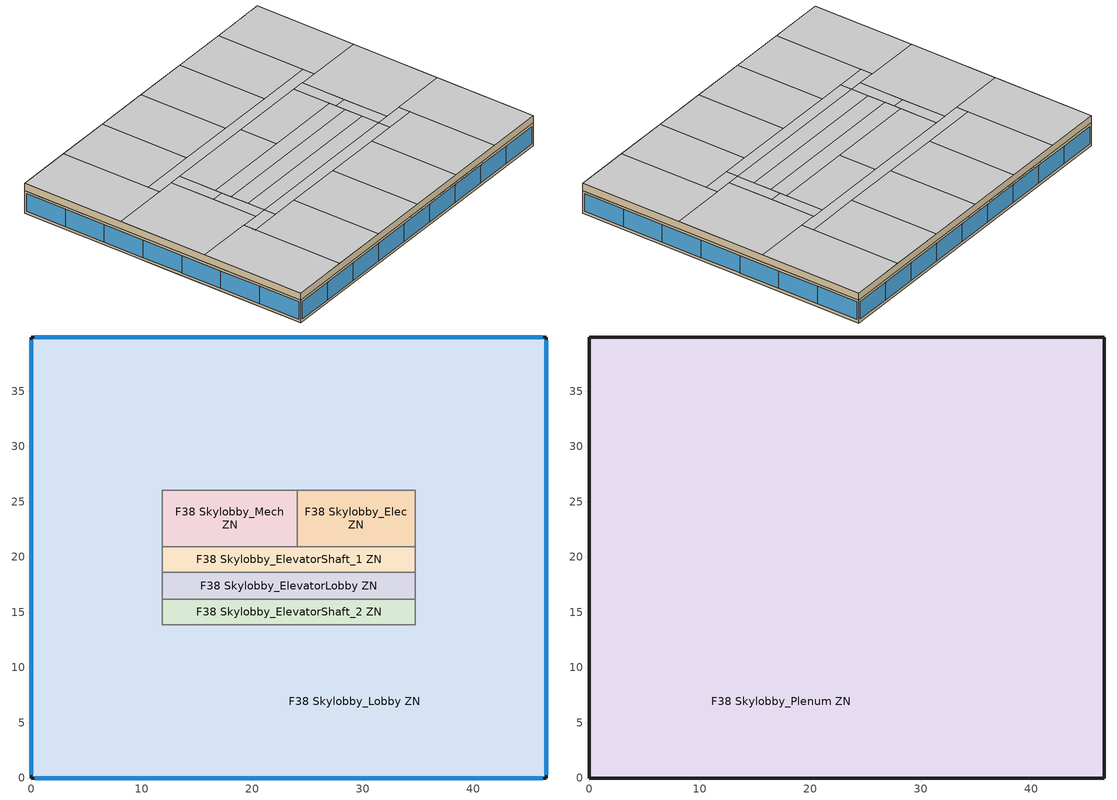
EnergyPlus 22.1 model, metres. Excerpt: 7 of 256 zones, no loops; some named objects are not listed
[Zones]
F38 Skylobby_Elec ZN
 floor adiabatic (Typical Interior Floor): 34.72,26.05 34.72,20.92 24.05,20.92 24.05,26.05 z157.64
 wall to F38 Skylobby_Lobby ZN (Typical Interior Wall): 34.72,20.92 34.72,26.05 24.05,26.05 z157.64:160.84
 wall to F38 Skylobby_Mech ZN (Typical Interior Wall): 24.05,26.05 24.05,20.92 z157.64:160.84
 wall to F38 Skylobby_ElevatorShaft_1 ZN (Typical Interior Wall): 24.05,20.92 34.72,20.92 z157.64:160.84
F38 Skylobby_ElevatorLobby ZN
 floor adiabatic (Typical Interior Floor): 34.72,18.61 34.72,16.17 11.86,16.17 11.86,18.61 z157.64
 wall to F38 Skylobby_Lobby ZN (Typical Interior Wall): 34.72,16.17 34.72,18.61 / 11.86,18.61 11.86,16.17 z157.64:160.84
 wall to F38 Skylobby_ElevatorShaft_1 ZN (Typical Interior Wall): 34.72,18.61 11.86,18.61 z157.64:160.84
 wall to F38 Skylobby_ElevatorShaft_2 ZN (Typical Interior Wall): 11.86,16.17 34.72,16.17 z157.64:160.84
F38 Skylobby_ElevatorShaft_1 ZN
 floor adiabatic (Typical Interior Floor): 34.72,20.92 34.72,18.61 11.86,18.61 11.86,20.92 z157.64
 wall to F38 Skylobby_Lobby ZN (Typical Interior Wall): 34.72,18.61 34.72,20.92 / 11.86,20.92 11.86,18.61 z157.64:160.84
 wall to F38 Skylobby_Mech ZN (Typical Interior Wall): 24.05,20.92 11.86,20.92 z157.64:160.84
F38 Skylobby_ElevatorShaft_2 ZN
 floor adiabatic (Typical Interior Floor): 34.72,16.17 34.72,13.85 11.86,13.85 11.86,16.17 z157.64
 wall to F38 Skylobby_Lobby ZN (Typical Interior Wall): 11.86,16.17 11.86,13.85 34.72,13.85 34.72,16.17 z157.64:160.84
F38 Skylobby_Lobby ZN
 floor adiabatic (Typical Interior Floor): 46.57,13.85 46.57,0 11.86,0 11.86,13.85 z157.64; 11.86,19.95 11.86,0 0,0 0,19.95 z157.64; 34.72,39.9 34.72,26.05 0,26.05 0,39.9 z157.64; 46.57,19.95 46.57,13.85 34.72,13.85 34.72,19.95 z157.64; 46.57,39.9 46.57,19.95 34.72,19.95 34.72,39.9 z157.64; 11.86,26.05 11.86,19.95 0,19.95 0,26.05 z157.64
 wall outside (Typical Insulated Steel Framed Exterior Wall R-20.41): 46.57,0 46.57,39.9 0,39.9 0,0 46.57,0 z157.64:160.84
 wall to F38 Skylobby_Mech ZN (Typical Interior Wall): 11.86,20.92 11.86,26.05 24.05,26.05 z157.64:160.84
 window (Skylobby_Lobby_Wall_2_0_0_0_0_6_Win 1 Wind Cons U-0.34 SHGC 0.33): 46.57,33.98 46.57,39.59 z158.04:160.49
 window (Skylobby_Lobby_Wall_2_0_0_1_0_5_Win 1 Wind Cons U-0.34 SHGC 0.33): 46.57,28.37 46.57,33.98 z158.04:160.49
 window (Skylobby_Lobby_Wall_2_0_0_2_0_4_Win 1 Wind Cons U-0.34 SHGC 0.33): 46.57,22.76 46.57,28.37 z158.04:160.49
 window (Skylobby_Lobby_Wall_2_0_0_3_0_3_Win 1 Wind Cons U-0.34 SHGC 0.33): 46.57,17.15 46.57,22.75 z158.04:160.49
 window (Skylobby_Lobby_Wall_2_0_0_4_0_2_Win 1 Wind Cons U-0.34 SHGC 0.33): 46.57,11.53 46.57,17.14 z158.04:160.49
 window (Skylobby_Lobby_Wall_2_0_0_5_0_1_Win 1 Wind Cons U-0.34 SHGC 0.33): 46.57,5.92 46.57,11.53 z158.04:160.49
 window (Skylobby_Lobby_Wall_2_0_0_6_0_0_Win 1 Wind Cons U-0.34 SHGC 0.33): 46.57,0.31 46.57,5.92 z158.04:160.49
 window (U 0.34 SHGC 0.38 Simple Glazing): 5.41,39.9 0.31,39.9 / 15.62,39.9 10.52,39.9 / 10.52,39.9 5.42,39.9 / 20.73,39.9 15.63,39.9 / 30.94,39.9 25.84,39.9 / 25.84,39.9 20.74,39.9 / 36.05,39.9 30.95,39.9 / 46.26,39.9 41.16,39.9 / 41.16,39.9 36.06,39.9 / 36.06,0 41.16,0 / 41.16,0 46.26,0 / 30.95,0 36.05,0 / 20.74,0 25.84,0 / 25.84,0 30.94,0 / 15.63,0 20.73,0 / 5.42,0 10.52,0 / 10.52,0 15.62,0 / 0.31,0 5.41,0 z158.04:160.49
 window (Skylobby_Lobby_Wall_4_0_0_0_0_6_Win 1 Wind Cons U-0.34 SHGC 0.33): 0,5.92 0,0.31 z158.04:160.49
 window (Skylobby_Lobby_Wall_4_0_0_1_0_5_Win 1 Wind Cons U-0.34 SHGC 0.33): 0,11.53 0,5.92 z158.04:160.49
 window (Skylobby_Lobby_Wall_4_0_0_2_0_4_Win 1 Wind Cons U-0.34 SHGC 0.33): 0,17.14 0,11.53 z158.04:160.49
 window (Skylobby_Lobby_Wall_4_0_0_3_0_3_Win 1 Wind Cons U-0.34 SHGC 0.33): 0,22.75 0,17.15 z158.04:160.49
 window (Skylobby_Lobby_Wall_4_0_0_4_0_2_Win 1 Wind Cons U-0.34 SHGC 0.33): 0,28.37 0,22.76 z158.04:160.49
 window (Skylobby_Lobby_Wall_4_0_0_5_0_1_Win 1 Wind Cons U-0.34 SHGC 0.33): 0,33.98 0,28.37 z158.04:160.49
 window (Skylobby_Lobby_Wall_4_0_0_6_0_0_Win 1 Wind Cons U-0.34 SHGC 0.33): 0,39.59 0,33.98 z158.04:160.49
F38 Skylobby_Mech ZN
 floor adiabatic (Typical Interior Floor): 24.05,26.05 24.05,20.92 11.86,20.92 11.86,26.05 z157.64
F38 Skylobby_Plenum ZN
 floor to F38 Skylobby_Mech ZN (Typical Interior Floor): 24.05,26.05 24.05,20.92 11.86,20.92 11.86,26.05 z160.84
 floor to F38 Skylobby_Elec ZN (Typical Interior Floor): 34.72,26.05 34.72,20.92 24.05,20.92 24.05,26.05 z160.84
 floor to F38 Skylobby_Lobby ZN (Typical Interior Floor): 11.86,19.95 11.86,13.85 0,13.85 0,19.95 z160.84; 34.72,13.85 34.72,0 0,0 0,13.85 z160.84; 46.57,26.05 46.57,19.95 34.72,19.95 34.72,26.05 z160.84; 46.57,19.95 46.57,0 34.72,0 34.72,19.95 z160.84; 46.57,39.9 46.57,26.05 11.86,26.05 11.86,39.9 z160.84; 11.86,39.9 11.86,19.95 0,19.95 0,39.9 z160.84
 floor to F38 Skylobby_ElevatorShaft_2 ZN (Typical Interior Floor): 34.72,16.17 34.72,13.85 11.86,13.85 11.86,16.17 z160.84
 floor to F38 Skylobby_ElevatorLobby ZN (Typical Interior Floor): 34.72,18.61 34.72,16.17 11.86,16.17 11.86,18.61 z160.84
 floor to F38 Skylobby_ElevatorShaft_1 ZN (Typical Interior Floor): 34.72,20.92 34.72,18.61 11.86,18.61 11.86,20.92 z160.84
 wall outside (Typical Insulated Steel Framed Exterior Wall R-20.41): 46.57,0 46.57,39.9 0,39.9 0,0 46.57,0 z160.84:161.85
 ceiling to F38 Resi_bot_SW_Apartment ZN (Typical Interior Ceiling): 7.76,0 7.76,13.85 0,13.85 0,0 z161.85
 ceiling to F38 Resi_bot_NW_Apartment ZN (Typical Interior Ceiling): 7.76,26.05 7.76,39.9 0,39.9 0,26.05 z161.85
 ceiling to F38 Resi_bot_NE_Apartment ZN (Typical Interior Ceiling): 46.57,26.05 46.57,39.9 38.81,39.9 38.81,26.05 z161.85
 ceiling to F38 Resi_bot_N_Apartment_4 ZN (Typical Interior Ceiling): 15.52,27.72 15.52,39.9 7.76,39.9 7.76,27.72 z161.85
 ceiling to F38 Resi_bot_N_Apartment_3 ZN (Typical Interior Ceiling): 23.29,27.72 23.29,39.9 15.52,39.9 15.52,27.72 z161.85
 ceiling to F38 Resi_bot_N_Apartment_2 ZN (Typical Interior Ceiling): 31.05,27.72 31.05,39.9 23.29,39.9 23.29,27.72 z161.85
 ceiling to F38 Resi_bot_N_Apartment_1 ZN (Typical Interior Ceiling): 38.81,27.72 38.81,39.9 31.05,39.9 31.05,27.72 z161.85
 ceiling to F38 Resi_bot_Mech ZN (Typical Interior Ceiling): 24.05,20.92 24.05,26.05 11.86,26.05 11.86,20.92 z161.85
 ceiling to F38 Resi_bot_Elec ZN (Typical Interior Ceiling): 34.72,20.92 34.72,26.05 24.05,26.05 24.05,20.92 z161.85
 ceiling to F38 Resi_bot_ElevatorShaft_2 ZN (Typical Interior Ceiling): 34.72,13.85 34.72,16.17 11.86,16.17 11.86,13.85 z161.85
 ceiling to F38 Resi_bot_ElevatorLobby ZN (Typical Interior Ceiling): 34.72,16.17 34.72,18.61 11.86,18.61 11.86,16.17 z161.85
 ceiling to F38 Resi_bot_Corridor ZN (Typical Interior Ceiling): 36.39,13.85 36.39,19.95 34.72,19.95 34.72,13.85 z161.85; 36.39,19.95 36.39,26.05 34.72,26.05 34.72,19.95 z161.85; 11.86,13.85 11.86,19.95 10.18,19.95 10.18,13.85 z161.85; 11.86,19.95 11.86,26.05 10.18,26.05 10.18,19.95 z161.85; 34.72,12.18 34.72,13.85 11.86,13.85 11.86,12.18 z161.85; 11.86,12.18 11.86,13.85 7.76,13.85 7.76,12.18 z161.85; 38.81,26.05 38.81,27.72 7.76,27.72 7.76,26.05 z161.85; 38.81,12.18 38.81,13.85 34.72,13.85 34.72,12.18 z161.85
 ceiling to F38 Resi_bot_SE_Apartment ZN (Typical Interior Ceiling): 46.57,0 46.57,13.85 38.81,13.85 38.81,0 z161.85
 ceiling to F38 Resi_bot_S_Apartment_1 ZN (Typical Interior Ceiling): 15.52,0 15.52,12.18 7.76,12.18 7.76,0 z161.85
 ceiling to F38 Resi_bot_S_Apartment_2 ZN (Typical Interior Ceiling): 23.29,0 23.29,12.18 15.52,12.18 15.52,0 z161.85
 ceiling to F38 Resi_bot_S_Apartment_3 ZN (Typical Interior Ceiling): 31.05,0 31.05,12.18 23.29,12.18 23.29,0 z161.85
 ceiling to F38 Resi_bot_S_Apartment_4 ZN (Typical Interior Ceiling): 38.81,0 38.81,12.18 31.05,12.18 31.05,0 z161.85
 ceiling to F38 Resi_bot_E_Apartment ZN (Typical Interior Ceiling): 46.57,13.85 46.57,26.05 36.39,26.05 36.39,13.85 z161.85
 ceiling to F38 Resi_bot_Office ZN (Typical Interior Ceiling): 10.18,13.85 10.18,26.05 0,26.05 0,13.85 z161.85
 ceiling to F38 Resi_bot_ElevatorShaft_1 ZN (Typical Interior Ceiling): 34.72,18.61 34.72,20.92 11.86,20.92 11.86,18.61 z161.85
[Building]
-SuperTallBuilding-ASHRAE 169-2013-6A created: 2026-04-17 12:02:49 -0400: North Axis {deg}=0; Terrain=Suburbs; Loads Convergence Tolerance Value {W}=0.04; Temperature Convergence Tolerance Value {deltaC}=0.4; Solar Distribution=FullExterior; Maximum Number of Warmup Days=25; Minimum Number of Warmup Days=6
[Site:Location]
Rochester International Arpt_MN_USA: Latitude {deg}=43.9; Longitude {deg}=-92.5; Time Zone {hr}=-6; Elevation {m}=398
[Site:GroundTemperature:Deep]
5.5, 1.7, -0.6, -1.3, 0.1, 3.2, 7.1, 10.9, 13.4, 14, 12.6, 9.5
[Site:GroundTemperature:FCfactorMethod]
January Ground Temperature {C}=7.4; February Ground Temperature {C}=-0; March Ground Temperature {C}=-7.6; April Ground Temperature {C}=-12.6; May Ground Temperature {C}=-7.7; June Ground Temperature {C}=0.3; July Ground Temperature {C}=7; August Ground Temperature {C}=14.2; September Ground Temperature {C}=19.2; October Ground Temperature {C}=20.9; November Ground Temperature {C}=20; December Ground Temperature {C}=15.4
[Site:GroundTemperature:Shallow]
-2.2, -7.4, -8.8, -7.6, -0.6, 7.3, 14.6, 20, 21.5, 19, 13, 5.4
[Site:WaterMainsTemperature]
Calculation Method=Correlation; Annual Average Outdoor Air Temperature {C}=6.375; Maximum Difference In Monthly Average Outdoor Air Temperatures {deltaC}=33.5
[SizingPeriod:DesignDay] Day of Month=21; Dry-Bulb Temperature Range Modifier Type=DefaultMultipliers; Humidity Condition Type=Wetbulb; Barometric Pressure {Pa}=96634; Rain Indicator=No; Snow Indicator=No; Daylight Saving Time Indicator=No; Begin Environment Reset Mode=FullResetAtBeginEnvironment
Name | Month | Day Type | Maximum Dry-Bulb Temperature {C} | Daily Dry-Bulb Temperature Range {deltaC} | Wetbulb or DewPoint at Maximum Dry-Bulb {C} | Wind Speed {m/s} | Wind Direction {deg} | Solar Model Indicator | ASHRAE Clear Sky Optical Depth for Beam Irradiance (taub) | ASHRAE Clear Sky Optical Depth for Diffuse Irradiance (taud) | Sky Clearness
Rochester International Arpt Ann Clg .4% Condns DB=>MWB | 7 | SummerDesignDay | 31.2 | 10.6 | 23.1 | 6.7 | 200 | ASHRAETau | 0.404 | 2.226
Rochester International Arpt Ann Clg .4% Condns WB=>MDB | 7 | SummerDesignDay | 29.2 | 10.6 | 24.9 | 6.7 | 200 | ASHRAETau | 0.404 | 2.226
Rochester International Arpt Ann Htg 99.6% Condns DB | 1 | WinterDesignDay | -26.2 | 0 | -26.2 | 5.7 | 310 | ASHRAEClearSky |  |  | 0
[Material] Thermal Absorptance=0.9; Solar Absorptance=0.7
Name | Roughness | Thickness {m} | Conductivity {W/m-K} | Density {kg/m3} | Specific Heat {J/kg-K} | Visible Absorptance
100mm Normalweight concrete floor | MediumSmooth | 0.1016 | 2.31 | 2322 | 832 | 0.7
25mm Stucco | Smooth | 0.0254 | 0.72 | 1856 | 840 | 0.7
5/8 in. Gypsum Board | MediumSmooth | 0.0159 | 0.16 | 800 | 1090 | 0.7
G01 13mm gypsum board | Smooth | 0.0127 | 0.16 | 800 | 1090 | 0.5
Std Wood 6inch | MediumSmooth | 0.15 | 0.12 | 540 | 1210 | 0.7
[Material:NoMass] Thermal Absorptance=0.9; Solar Absorptance=0.7
Name | Roughness | Thermal Resistance {m2-K/W} | Visible Absorptance
CP02 CARPET PAD | VeryRough | 0.21648 | 0.8
Typical Insulation R-18.23 | Smooth | 3.21036 | 0.7
[WindowMaterial:SimpleGlazingSystem] U-Factor {W/m2-K}=1.93061; Visible Transmittance=0.81
Name | Solar Heat Gain Coefficient
Skylobby_Lobby_Wall_2_0_0_0_0_6_Win 1 Wind SG Mat U-0.34 SHGC 0.33; Skylobby_Lobby_Wall_2_0_0_1_0_5_Win 1 Wind SG Mat U-0.34 SHGC 0.33; Skylobby_Lobby_Wall_2_0_0_2_0_4_Win 1 Wind SG Mat U-0.34 SHGC 0.33; Skylobby_Lobby_Wall_2_0_0_3_0_3_Win 1 Wind SG Mat U-0.34 SHGC 0.33; Skylobby_Lobby_Wall_2_0_0_4_0_2_Win 1 Wind SG Mat U-0.34 SHGC 0.33; Skylobby_Lobby_Wall_2_0_0_5_0_1_Win 1 Wind SG Mat U-0.34 SHGC 0.33; Skylobby_Lobby_Wall_2_0_0_6_0_0_Win 1 Wind SG Mat U-0.34 SHGC 0.33; Skylobby_Lobby_Wall_4_0_0_0_0_6_Win 1 Wind SG Mat U-0.34 SHGC 0.33; Skylobby_Lobby_Wall_4_0_0_1_0_5_Win 1 Wind SG Mat U-0.34 SHGC 0.33; Skylobby_Lobby_Wall_4_0_0_2_0_4_Win 1 Wind SG Mat U-0.34 SHGC 0.33; Skylobby_Lobby_Wall_4_0_0_3_0_3_Win 1 Wind SG Mat U-0.34 SHGC 0.33; Skylobby_Lobby_Wall_4_0_0_4_0_2_Win 1 Wind SG Mat U-0.34 SHGC 0.33; Skylobby_Lobby_Wall_4_0_0_5_0_1_Win 1 Wind SG Mat U-0.34 SHGC 0.33; Skylobby_Lobby_Wall_4_0_0_6_0_0_Win 1 Wind SG Mat U-0.34 SHGC 0.33 | 0.33
U 0.34 SHGC 0.38 Simple Glazing | 0.38
[Construction]
InteriorFurnishings: Std Wood 6inch
Skylobby_Lobby_Wall_2_0_0_0_0_6_Win 1 Wind Cons U-0.34 SHGC 0.33: Skylobby_Lobby_Wall_2_0_0_0_0_6_Win 1 Wind SG Mat U-0.34 SHGC 0.33
Skylobby_Lobby_Wall_2_0_0_1_0_5_Win 1 Wind Cons U-0.34 SHGC 0.33: Skylobby_Lobby_Wall_2_0_0_1_0_5_Win 1 Wind SG Mat U-0.34 SHGC 0.33
Skylobby_Lobby_Wall_2_0_0_2_0_4_Win 1 Wind Cons U-0.34 SHGC 0.33: Skylobby_Lobby_Wall_2_0_0_2_0_4_Win 1 Wind SG Mat U-0.34 SHGC 0.33
Skylobby_Lobby_Wall_2_0_0_3_0_3_Win 1 Wind Cons U-0.34 SHGC 0.33: Skylobby_Lobby_Wall_2_0_0_3_0_3_Win 1 Wind SG Mat U-0.34 SHGC 0.33
Skylobby_Lobby_Wall_2_0_0_4_0_2_Win 1 Wind Cons U-0.34 SHGC 0.33: Skylobby_Lobby_Wall_2_0_0_4_0_2_Win 1 Wind SG Mat U-0.34 SHGC 0.33
Skylobby_Lobby_Wall_2_0_0_5_0_1_Win 1 Wind Cons U-0.34 SHGC 0.33: Skylobby_Lobby_Wall_2_0_0_5_0_1_Win 1 Wind SG Mat U-0.34 SHGC 0.33
Skylobby_Lobby_Wall_2_0_0_6_0_0_Win 1 Wind Cons U-0.34 SHGC 0.33: Skylobby_Lobby_Wall_2_0_0_6_0_0_Win 1 Wind SG Mat U-0.34 SHGC 0.33
Skylobby_Lobby_Wall_4_0_0_0_0_6_Win 1 Wind Cons U-0.34 SHGC 0.33: Skylobby_Lobby_Wall_4_0_0_0_0_6_Win 1 Wind SG Mat U-0.34 SHGC 0.33
Skylobby_Lobby_Wall_4_0_0_1_0_5_Win 1 Wind Cons U-0.34 SHGC 0.33: Skylobby_Lobby_Wall_4_0_0_1_0_5_Win 1 Wind SG Mat U-0.34 SHGC 0.33
Skylobby_Lobby_Wall_4_0_0_2_0_4_Win 1 Wind Cons U-0.34 SHGC 0.33: Skylobby_Lobby_Wall_4_0_0_2_0_4_Win 1 Wind SG Mat U-0.34 SHGC 0.33
Skylobby_Lobby_Wall_4_0_0_3_0_3_Win 1 Wind Cons U-0.34 SHGC 0.33: Skylobby_Lobby_Wall_4_0_0_3_0_3_Win 1 Wind SG Mat U-0.34 SHGC 0.33
Skylobby_Lobby_Wall_4_0_0_4_0_2_Win 1 Wind Cons U-0.34 SHGC 0.33: Skylobby_Lobby_Wall_4_0_0_4_0_2_Win 1 Wind SG Mat U-0.34 SHGC 0.33
Skylobby_Lobby_Wall_4_0_0_5_0_1_Win 1 Wind Cons U-0.34 SHGC 0.33: Skylobby_Lobby_Wall_4_0_0_5_0_1_Win 1 Wind SG Mat U-0.34 SHGC 0.33
Skylobby_Lobby_Wall_4_0_0_6_0_0_Win 1 Wind Cons U-0.34 SHGC 0.33: Skylobby_Lobby_Wall_4_0_0_6_0_0_Win 1 Wind SG Mat U-0.34 SHGC 0.33
Typical Insulated Steel Framed Exterior Wall R-20.41: 25mm Stucco, 5/8 in. Gypsum Board, Typical Insulation R-18.23, 5/8 in. Gypsum Board
Typical Interior Ceiling: CP02 CARPET PAD, 100mm Normalweight concrete floor
Typical Interior Floor: 100mm Normalweight concrete floor, CP02 CARPET PAD
Typical Interior Wall: G01 13mm gypsum board, G01 13mm gypsum board
U 0.34 SHGC 0.38 Simple Glazing: U 0.34 SHGC 0.38 Simple Glazing
[Zone] Multiplier=1
Name | Part of Total Floor Area
F38 Skylobby_Elec ZN; F38 Skylobby_ElevatorLobby ZN; F38 Skylobby_ElevatorShaft_1 ZN; F38 Skylobby_ElevatorShaft_2 ZN; F38 Skylobby_Lobby ZN; F38 Skylobby_Mech ZN | Yes
F38 Skylobby_Plenum ZN | No
[Space]
Name | Zone | Space Type
F38 Skylobby_Elec | F38 Skylobby_Elec ZN | Elec/MechRoom
F38 Skylobby_ElevatorLobby | F38 Skylobby_ElevatorLobby ZN | Elevator Lobby
F38 Skylobby_ElevatorShaft_1 | F38 Skylobby_ElevatorShaft_1 ZN | Elevator Shaft
F38 Skylobby_ElevatorShaft_2 | F38 Skylobby_ElevatorShaft_2 ZN | Elevator Shaft
F38 Skylobby_Lobby | F38 Skylobby_Lobby ZN | LargeHotel Lobby
F38 Skylobby_Mech | F38 Skylobby_Mech ZN | Elec/MechRoom
F38 Skylobby_Plenum | F38 Skylobby_Plenum ZN | Plenum Space Type
[SpaceList]
Elec/MechRoom: F38 Resi_bot_Elec, F1 Retail_F1_Mech, Basement_Mech, F72 Hotel_top_Mech, F55 Hotel_bot_Elec, F72 Hotel_top_Elec, F55 Hotel_bot_Mech, F4-F12 Office_Mech, F4-F12 Office_Elec, F13-F21 Office_Elec, F22-F30 Office_Elec, F2-F3 Retail_F2_Elec, F31-F37 Office_Mech, Basement_Elec, F38 Skylobby_Mech, F38 Skylobby_Elec, F2-F3 Retail_F2_Mech, F31-F37 Office_Elec, F39-F46 Resi_mid_Elec, F38 Resi_bot_Mech, F13-F21 Office_Mech, F1 Retail_F1_Elec, F39-F46 Resi_mid_Mech, F22-F30 Office_Mech, F47-F54 Resi_mid_Mech, F56-F63 Hotel_mid_Elec, F64-F70 Hotel_mid_Mech, F64-F70 Hotel_mid_Elec, F47-F54 Resi_mid_Elec, F56-F63 Hotel_mid_Mech
Elevator Lobby: F22-F30 Office_ElevatorLobby, Basement_ElevatorLobby, F38 Resi_bot_ElevatorLobby, F2-F3 Retail_F2_ElevatorLobby, F64-F70 Hotel_mid_ElevatorLobby, F38 Skylobby_ElevatorLobby, F13-F21 Office_ElevatorLobby, F55 Hotel_bot_ElevatorLobby, F39-F46 Resi_mid_ElevatorLobby, F72 Hotel_top_ElevatorLobby, F1 Retail_F1_ElevatorLobby, F4-F12 Office_ElevatorLobby, F56-F63 Hotel_mid_ElevatorLobby, F47-F54 Resi_mid_ElevatorLobby, F31-F37 Office_ElevatorLobby
Elevator Shaft: F72 Hotel_top_ElevatorShaft_1, F55 Hotel_bot_ElevatorShaft_2, F38 Resi_bot_ElevatorShaft_1, F1 Retail_F1_ElevatorShaft_1, F72 Hotel_top_ElevatorShaft_2, F1 Retail_F1_ElevatorShaft_2, Basement_ElevatorShaft_1, F13-F21 Office_ElevatorShaft_1, F4-F12 Office_ElevatorShaft_2, F38 Resi_bot_ElevatorShaft_2, F2-F3 Retail_F2_ElevatorShaft_2, F4-F12 Office_ElevatorShaft_1, F39-F46 Resi_mid_ElevatorShaft_1, F47-F54 Resi_mid_ElevatorShaft_2, F38 Skylobby_ElevatorShaft_1, F22-F30 Office_ElevatorShaft_2, F22-F30 Office_ElevatorShaft_1, F31-F37 Office_ElevatorShaft_1, F13-F21 Office_ElevatorShaft_2, F31-F37 Office_ElevatorShaft_2, F56-F63 Hotel_mid_ElevatorShaft_2, Basement_ElevatorShaft_2, F39-F46 Resi_mid_ElevatorShaft_2, F2-F3 Retail_F2_ElevatorShaft_1, F38 Skylobby_ElevatorShaft_2, F55 Hotel_bot_ElevatorShaft_1, F47-F54 Resi_mid_ElevatorShaft_1, F64-F70 Hotel_mid_ElevatorShaft_1, F56-F63 Hotel_mid_ElevatorShaft_1, F64-F70 Hotel_mid_ElevatorShaft_2
Plenum Space Type: F1 Retail_F1_Plenum, F72 Hotel_top_Plenum, F4-F12 Office_Plenum, F2-F3 Retail_F2_Plenum, F13-F21 Office_Plenum, F22-F30 Office_Plenum, F31-F37 Office_Plenum, F38 Skylobby_Plenum
LargeHotel Lobby: F55 Hotel_bot_Lobby, F38 Skylobby_Lobby
[Lights] Design Level Calculation Method=Watts/Area; Fraction Visible=0.2; Fraction Replaceable=1
Name | Zone or ZoneList or Space or SpaceList | Schedule | Watts per Floor Area {W/m2} | Return Air Fraction | Fraction Radiant
Elec/MechRoom Lights | Elec/MechRoom | OfficeLarge BLDG_LIGHT_SCH_2013 | 4.62848 | 0.4 | 0.4
Elevator Lobby Lights | Elevator Lobby | OfficeLarge BLDG_LIGHT_SCH | 6.99654 | 0.4 | 0.4
LargeHotel Lobby Lights | LargeHotel Lobby | HotelLarge BLDG_LIGHT_SCH_2013 | 5.48959 | 0 | 0.7
[People] Number of People Calculation Method=People/Area; Fraction Radiant=0.3; Work Efficiency Schedule=Work Efficiency Schedule; Clothing Insulation Schedule=Clothing Schedule; Air Velocity Schedule=Air Velocity Schedule
Name | Zone or ZoneList or Space or SpaceList | Number of People Schedule | People per Floor Area {person/m2} | Activity Level Schedule
Elevator Lobby People | Elevator Lobby | OfficeLarge BLDG_OCC_SCH | 0.107639 | OfficeMedium ACTIVITY_SCH
LargeHotel Lobby People | LargeHotel Lobby | HotelLarge BLDG_OCC_SCH | 0.322917 | HotelLarge ACTIVITY_SCH
[ElectricEquipment] Design Level Calculation Method=Watts/Area; Fraction Latent=0; Fraction Radiant=0.5; Fraction Lost=0
Name | Zone or ZoneList or Space or SpaceList | Schedule | Watts per Floor Area {W/m2}
Elec/MechRoom Elec Equip | Elec/MechRoom | OfficeLarge BLDG_EQUIP_SCH | 2.90626
Elevator Lobby Elec Equip | Elevator Lobby | OfficeLarge BLDG_EQUIP_SCH | 0.753474
LargeHotel Lobby Elec Equip | LargeHotel Lobby | HotelLarge BLDG_EQUIP_SCH | 8.07293
[InternalMass] Construction=InteriorFurnishings
Name | Zone or ZoneList | Space or SpaceList | Surface Area {m2}
F38 Skylobby_Elec Mass | F38 Skylobby_Elec ZN | F38 Skylobby_Elec | 109.255
F38 Skylobby_ElevatorLobby Mass | F38 Skylobby_ElevatorLobby ZN | F38 Skylobby_ElevatorLobby | 111.484
F38 Skylobby_Lobby Mass | F38 Skylobby_Lobby ZN | F38 Skylobby_Lobby | 3158.98
F38 Skylobby_Mech Mass | F38 Skylobby_Mech ZN | F38 Skylobby_Mech | 124.863
F38 Skylobby_Plenum Mass | F38 Skylobby_Plenum ZN | F38 Skylobby_Plenum | 3716.4
[ZoneInfiltration:DesignFlowRate] Design Flow Rate Calculation Method=Flow/ExteriorArea; Flow Rate per Exterior Surface Area {m3/s-m2}=0.000610952; Constant Term Coefficient=0.3357; Temperature Term Coefficient=0.0037; Velocity Term Coefficient=0; Velocity Squared Term Coefficient=0.0173
Name | Zone or ZoneList or Space or SpaceList | Schedule
F38 Skylobby_Lobby HVAC Off Infiltration | F38 Skylobby_Lobby ZN | Infiltration HVAC Off Schedule
F38 Skylobby_Lobby HVAC On Infiltration | F38 Skylobby_Lobby ZN | Infiltration HVAC On Schedule
F38 Skylobby_Plenum HVAC Off Infiltration | F38 Skylobby_Plenum ZN | Infiltration HVAC Off Schedule
F38 Skylobby_Plenum HVAC On Infiltration | F38 Skylobby_Plenum ZN | Infiltration HVAC On Schedule
[Daylighting:Controls]
F38 Skylobby_Lobby ZN DaylightingControls: Zone or Space=F38 Skylobby_Lobby ZN; Lighting Control Type=Continuous; Minimum Input Power Fraction for Continuous or ContinuousOff Dimming Control=0.2; Minimum Light Output Fraction for Continuous or ContinuousOff Dimming Control=0.2; Number of Stepped Control Steps=1; Probability Lighting will be Reset When Needed in Manual Stepped Control=1; Glare Calculation Daylighting Reference Point=F38 Skylobby_Lobby Daylt Sensor 1; Glare Calculation Azimuth Angle of View Direction Clockwise from Zone y-Axis {deg}=-0; Maximum Allowable Discomfort Glare Index=22; Daylighting Reference Point Name 1=F38 Skylobby_Lobby Daylt Sensor 1; Fraction of Lights Controlled by Reference Point 1=0.237; Illuminance Setpoint at Reference Point 1 {lux}=269; Daylighting Reference Point Name 2=F38 Skylobby_Lobby Daylt Sensor 2; Fraction of Lights Controlled by Reference Point 2=0.247; Illuminance Setpoint at Reference Point 2 {lux}=269
[AirLoopHVAC:ReturnPlenum]
Air Loop HVAC Return Plenum 1: Zone=F38 Skylobby_Plenum ZN
[Exterior:Lights] Control Option=AstronomicalClock
Name | Schedule | Design Level {W}
NonDimming Exterior Lights Def | OfficeLarge Exterior_lighting_schedule_a | 12979.2
Occ Sensing Exterior Lights Def | OfficeLarge Exterior_lighting_schedule_b | 43305.1
[EnergyManagementSystem:Actuator] Actuated Component Type=Schedule:Year; Actuated Component Control Type=Schedule Value
Name | Actuated Component Unique
ems_Hotel_Common_Areas_VAV_WITH_REHEAT_HtgSch1; ems_Retail_F1_story_VAV_WITH_REHEAT_HtgSch1 | OfficeLarge HTGSETP_SCH_YES_OPTIMUM
ems_Retail_F1_story_VAV_WITH_REHEAT_ClgSch0 | RetailStandalone CLGSETP_SCH_NO_SETBACK
ems_Retail_F1_story_VAV_WITH_REHEAT_ClgSch1 | OfficeLarge CLGSETP_SCH_NO_SETBACK
ems_Retail_F1_story_VAV_WITH_REHEAT_ClgSch2 | RetailStandalone FRONT_ENTRY_COOLING
ems_Retail_F1_story_VAV_WITH_REHEAT_ClgSch3 | RetailStandalone CLGSETP_SCH_YES_OPTIMUM
ems_Retail_F1_story_VAV_WITH_REHEAT_HtgSch0 | RetailStandalone HTGSETP_SCH_NO_OPTIMUM
ems_Retail_F1_story_VAV_WITH_REHEAT_HtgSch2 | RetailStandalone HTGSETP_SCH_FrontEntry_STD2013
ems_Retail_F1_story_VAV_WITH_REHEAT_HtgSch3 | RetailStandalone HTGSETP_SCH_YES_OPTIMUM
ems_Top_ElevatorMachineRm_ZN_ElevatorMachineRm_story_PSZ_AC_ClgSch0 | TallBuilding Elevator Machine Room CLGSETP_SCH
ems_Top_ElevatorMachineRm_ZN_ElevatorMachineRm_story_PSZ_AC_HtgSch0 | TallBuilding Elevator Machine Room HTGSETP_SCH
[EnergyManagementSystem:Program]
ems_F13_F21_Office_story_VAV_WITH_REHEAT_OptimumStartProg0: IF DaylightSavings==0 && DayOfWeek>1 && Hour==5 && OAT<23.9 && OAT>1.7; SET ems_F13_F21_Office_story_VAV_WITH_REHEAT_ClgSch0 = 29.4; SET ems_F13_F21_Office_story_VAV_WITH_REHEAT_HtgSch0 = 15.6; ELSEIF DaylightSavings==0 && DayOfWeek==1 && Hour==7 && OAT<23.9 && OAT>1.7; SET ems_F13_F21_Office_story_VAV_WITH_REHEAT_ClgSch0 = 29.4; SET ems_F13_F21_Office_story_VAV_WITH_REHEAT_HtgSch0 = 15.6; ELSEIF DaylightSavings==1 && DayOfWeek>1 && Hour==4 && OAT<23.9 && OAT>1.7; SET ems_F13_F21_Office_story_VAV_WITH_REHEAT_ClgSch0 = 29.4; SET ems_F13_F21_Office_story_VAV_WITH_REHEAT_HtgSch0 = 15.6; ELSEIF DaylightSavings==1 && DayOfWeek==1 && Hour==6 && OAT<23.9 && OAT>1.7; SET ems_F13_F21_Office_story_VAV_WITH_REHEAT_ClgSch0 = 29.4; SET ems_F13_F21_Office_story_VAV_WITH_REHEAT_HtgSch0 = 15.6; ELSE; SET ems_F13_F21_Office_story_VAV_WITH_REHEAT_ClgSch0 = NULL; SET ems_F13_F21_Office_story_VAV_WITH_REHEAT_HtgSch0 = NULL; ENDIF
ems_F13_F21_Office_story_VAV_WITH_REHEAT_OptimumStartProg1: IF DaylightSavings==0 && DayOfWeek>1 && Hour==5 && OAT<23.9 && OAT>1.7; SET ems_F13_F21_Office_story_VAV_WITH_REHEAT_ClgSch1 = 29.4; SET ems_F13_F21_Office_story_VAV_WITH_REHEAT_HtgSch1 = 15.6; ELSEIF DaylightSavings==0 && DayOfWeek==1 && Hour==7 && OAT<23.9 && OAT>1.7; SET ems_F13_F21_Office_story_VAV_WITH_REHEAT_ClgSch1 = 29.4; SET ems_F13_F21_Office_story_VAV_WITH_REHEAT_HtgSch1 = 15.6; ELSEIF DaylightSavings==1 && DayOfWeek>1 && Hour==4 && OAT<23.9 && OAT>1.7; SET ems_F13_F21_Office_story_VAV_WITH_REHEAT_ClgSch1 = 29.4; SET ems_F13_F21_Office_story_VAV_WITH_REHEAT_HtgSch1 = 15.6; ELSEIF DaylightSavings==1 && DayOfWeek==1 && Hour==6 && OAT<23.9 && OAT>1.7; SET ems_F13_F21_Office_story_VAV_WITH_REHEAT_ClgSch1 = 29.4; SET ems_F13_F21_Office_story_VAV_WITH_REHEAT_HtgSch1 = 15.6; ELSE; SET ems_F13_F21_Office_story_VAV_WITH_REHEAT_ClgSch1 = NULL; SET ems_F13_F21_Office_story_VAV_WITH_REHEAT_HtgSch1 = NULL; ENDIF
ems_F22_F30_Office_story_VAV_WITH_REHEAT_OptimumStartProg0: IF DaylightSavings==0 && DayOfWeek>1 && Hour==5 && OAT_2<23.9 && OAT_2>1.7; SET ems_F22_F30_Office_story_VAV_WITH_REHEAT_ClgSch0 = 29.4; SET ems_F22_F30_Office_story_VAV_WITH_REHEAT_HtgSch0 = 15.6; ELSEIF DaylightSavings==0 && DayOfWeek==1 && Hour==7 && OAT_2<23.9 && OAT_2>1.7; SET ems_F22_F30_Office_story_VAV_WITH_REHEAT_ClgSch0 = 29.4; SET ems_F22_F30_Office_story_VAV_WITH_REHEAT_HtgSch0 = 15.6; ELSEIF DaylightSavings==1 && DayOfWeek>1 && Hour==4 && OAT_2<23.9 && OAT_2>1.7; SET ems_F22_F30_Office_story_VAV_WITH_REHEAT_ClgSch0 = 29.4; SET ems_F22_F30_Office_story_VAV_WITH_REHEAT_HtgSch0 = 15.6; ELSEIF DaylightSavings==1 && DayOfWeek==1 && Hour==6 && OAT_2<23.9 && OAT_2>1.7; SET ems_F22_F30_Office_story_VAV_WITH_REHEAT_ClgSch0 = 29.4; SET ems_F22_F30_Office_story_VAV_WITH_REHEAT_HtgSch0 = 15.6; ELSE; SET ems_F22_F30_Office_story_VAV_WITH_REHEAT_ClgSch0 = NULL; SET ems_F22_F30_Office_story_VAV_WITH_REHEAT_HtgSch0 = NULL; ENDIF
ems_F22_F30_Office_story_VAV_WITH_REHEAT_OptimumStartProg1: IF DaylightSavings==0 && DayOfWeek>1 && Hour==5 && OAT_2<23.9 && OAT_2>1.7; SET ems_F22_F30_Office_story_VAV_WITH_REHEAT_ClgSch1 = 29.4; SET ems_F22_F30_Office_story_VAV_WITH_REHEAT_HtgSch1 = 15.6; ELSEIF DaylightSavings==0 && DayOfWeek==1 && Hour==7 && OAT_2<23.9 && OAT_2>1.7; SET ems_F22_F30_Office_story_VAV_WITH_REHEAT_ClgSch1 = 29.4; SET ems_F22_F30_Office_story_VAV_WITH_REHEAT_HtgSch1 = 15.6; ELSEIF DaylightSavings==1 && DayOfWeek>1 && Hour==4 && OAT_2<23.9 && OAT_2>1.7; SET ems_F22_F30_Office_story_VAV_WITH_REHEAT_ClgSch1 = 29.4; SET ems_F22_F30_Office_story_VAV_WITH_REHEAT_HtgSch1 = 15.6; ELSEIF DaylightSavings==1 && DayOfWeek==1 && Hour==6 && OAT_2<23.9 && OAT_2>1.7; SET ems_F22_F30_Office_story_VAV_WITH_REHEAT_ClgSch1 = 29.4; SET ems_F22_F30_Office_story_VAV_WITH_REHEAT_HtgSch1 = 15.6; ELSE; SET ems_F22_F30_Office_story_VAV_WITH_REHEAT_ClgSch1 = NULL; SET ems_F22_F30_Office_story_VAV_WITH_REHEAT_HtgSch1 = NULL; ENDIF
ems_F2_F3_Retail_F2_story_VAV_WITH_REHEAT_OptimumStartProg0: IF DaylightSavings==0 && DayOfWeek>1 && Hour==5 && OAT_1<23.9 && OAT_1>1.7; SET ems_F2_F3_Retail_F2_story_VAV_WITH_REHEAT_ClgSch0 = 29.4; SET ems_F2_F3_Retail_F2_story_VAV_WITH_REHEAT_HtgSch0 = 15.6; ELSEIF DaylightSavings==0 && DayOfWeek==1 && Hour==7 && OAT_1<23.9 && OAT_1>1.7; SET ems_F2_F3_Retail_F2_story_VAV_WITH_REHEAT_ClgSch0 = 29.4; SET ems_F2_F3_Retail_F2_story_VAV_WITH_REHEAT_HtgSch0 = 15.6; ELSEIF DaylightSavings==1 && DayOfWeek>1 && Hour==4 && OAT_1<23.9 && OAT_1>1.7; SET ems_F2_F3_Retail_F2_story_VAV_WITH_REHEAT_ClgSch0 = 29.4; SET ems_F2_F3_Retail_F2_story_VAV_WITH_REHEAT_HtgSch0 = 15.6; ELSEIF DaylightSavings==1 && DayOfWeek==1 && Hour==6 && OAT_1<23.9 && OAT_1>1.7; SET ems_F2_F3_Retail_F2_story_VAV_WITH_REHEAT_ClgSch0 = 29.4; SET ems_F2_F3_Retail_F2_story_VAV_WITH_REHEAT_HtgSch0 = 15.6; ELSE; SET ems_F2_F3_Retail_F2_story_VAV_WITH_REHEAT_ClgSch0 = NULL; SET ems_F2_F3_Retail_F2_story_VAV_WITH_REHEAT_HtgSch0 = NULL; ENDIF
ems_F2_F3_Retail_F2_story_VAV_WITH_REHEAT_OptimumStartProg1: IF DaylightSavings==0 && DayOfWeek>1 && Hour==5 && OAT_1<23.9 && OAT_1>1.7; SET ems_F2_F3_Retail_F2_story_VAV_WITH_REHEAT_ClgSch1 = 29.4; SET ems_F2_F3_Retail_F2_story_VAV_WITH_REHEAT_HtgSch1 = 15.6; ELSEIF DaylightSavings==0 && DayOfWeek==1 && Hour==7 && OAT_1<23.9 && OAT_1>1.7; SET ems_F2_F3_Retail_F2_story_VAV_WITH_REHEAT_ClgSch1 = 29.4; SET ems_F2_F3_Retail_F2_story_VAV_WITH_REHEAT_HtgSch1 = 15.6; ELSEIF DaylightSavings==1 && DayOfWeek>1 && Hour==4 && OAT_1<23.9 && OAT_1>1.7; SET ems_F2_F3_Retail_F2_story_VAV_WITH_REHEAT_ClgSch1 = 29.4; SET ems_F2_F3_Retail_F2_story_VAV_WITH_REHEAT_HtgSch1 = 15.6; ELSEIF DaylightSavings==1 && DayOfWeek==1 && Hour==6 && OAT_1<23.9 && OAT_1>1.7; SET ems_F2_F3_Retail_F2_story_VAV_WITH_REHEAT_ClgSch1 = 29.4; SET ems_F2_F3_Retail_F2_story_VAV_WITH_REHEAT_HtgSch1 = 15.6; ELSE; SET ems_F2_F3_Retail_F2_story_VAV_WITH_REHEAT_ClgSch1 = NULL; SET ems_F2_F3_Retail_F2_story_VAV_WITH_REHEAT_HtgSch1 = NULL; ENDIF
ems_F2_F3_Retail_F2_story_VAV_WITH_REHEAT_OptimumStartProg2: IF DaylightSavings==0 && DayOfWeek>1 && Hour==5 && OAT_1<23.9 && OAT_1>1.7; SET ems_F2_F3_Retail_F2_story_VAV_WITH_REHEAT_ClgSch2 = 29.4; SET ems_F2_F3_Retail_F2_story_VAV_WITH_REHEAT_HtgSch2 = 15.6; ELSEIF DaylightSavings==0 && DayOfWeek==1 && Hour==7 && OAT_1<23.9 && OAT_1>1.7; SET ems_F2_F3_Retail_F2_story_VAV_WITH_REHEAT_ClgSch2 = 29.4; SET ems_F2_F3_Retail_F2_story_VAV_WITH_REHEAT_HtgSch2 = 15.6; ELSEIF DaylightSavings==1 && DayOfWeek>1 && Hour==4 && OAT_1<23.9 && OAT_1>1.7; SET ems_F2_F3_Retail_F2_story_VAV_WITH_REHEAT_ClgSch2 = 29.4; SET ems_F2_F3_Retail_F2_story_VAV_WITH_REHEAT_HtgSch2 = 15.6; ELSEIF DaylightSavings==1 && DayOfWeek==1 && Hour==6 && OAT_1<23.9 && OAT_1>1.7; SET ems_F2_F3_Retail_F2_story_VAV_WITH_REHEAT_ClgSch2 = 29.4; SET ems_F2_F3_Retail_F2_story_VAV_WITH_REHEAT_HtgSch2 = 15.6; ELSE; SET ems_F2_F3_Retail_F2_story_VAV_WITH_REHEAT_ClgSch2 = NULL; SET ems_F2_F3_Retail_F2_story_VAV_WITH_REHEAT_HtgSch2 = NULL; ENDIF
[Schedule:Day:Interval]
OfficeLarge BLDG_LIGHT_SCH_2013 Default: No, 05:00, 0.05, 18:00, 0.0452801, 24:00, 0.05
OfficeLarge BLDG_LIGHT_SCH_2013 Wkdy Day: No, 05:00, 0.05, 06:00, 0.1, 07:00, 0.0905601, 08:00, 0.27168, 17:00, 0.815041, 18:00, 0.452801, 20:00, 0.27168, 22:00, 0.18112, 23:00, 0.0905601, 24:00, 0.0452801
OfficeLarge BLDG_LIGHT_SCH_2013 Sat Day: No, 06:00, 0.05, 08:00, 0.0905601, 12:00, 0.27168, 17:00, 0.13584, 19:00, 0.0452801, 24:00, 0.05
OfficeLarge BLDG_LIGHT_SCH_2013 Summer Design Day; Clothing Schedule Default Winter Clothes; OfficeLarge BLDG_EQUIP_SCH Summer Design Day; OfficeLarge BLDG_LIGHT_SCH Summer Design Day; HotelLarge BLDG_LIGHT_SCH_2013 Summer Design Day; HotelLarge BLDG_OCC_SCH Summer Design Day; HotelLarge BLDG_EQUIP_SCH Summer Design Day: No, 24:00, 1
OfficeLarge BLDG_LIGHT_SCH_2013 Winter Design Day; OfficeLarge BLDG_OCC_SCH Winter Design Day; Work Efficiency Schedule Default; OfficeLarge BLDG_EQUIP_SCH Winter Design Day; OfficeLarge BLDG_LIGHT_SCH Winter Design Day; HotelLarge BLDG_LIGHT_SCH_2013 Winter Design Day; HotelLarge BLDG_OCC_SCH Winter Design Day; HotelLarge BLDG_EQUIP_SCH Winter Design Day: No, 24:00, 0
OfficeLarge BLDG_OCC_SCH Default: No, 06:00, 0, 18:00, 0.05, 24:00, 0
OfficeLarge BLDG_OCC_SCH Wkdy Day: No, 06:00, 0, 07:00, 0.1, 08:00, 0.2, 12:00, 0.95, 13:00, 0.5, 17:00, 0.95, 18:00, 0.3, 22:00, 0.1, 24:00, 0.05
OfficeLarge BLDG_OCC_SCH Sat Day: No, 06:00, 0, 08:00, 0.1, 12:00, 0.3, 17:00, 0.1, 19:00, 0.05, 24:00, 0
OfficeLarge BLDG_OCC_SCH Summer Design Day: No, 06:00, 0, 22:00, 1, 24:00, 0.05
OfficeMedium ACTIVITY_SCH Default; OfficeMedium ACTIVITY_SCH Summer Design Day; OfficeMedium ACTIVITY_SCH Winter Design Day; HotelLarge ACTIVITY_SCH Default; HotelLarge ACTIVITY_SCH Summer Design Day; HotelLarge ACTIVITY_SCH Winter Design Day: No, 24:00, 120
Air Velocity Schedule Default: No, 24:00, 0.2
OfficeLarge BLDG_EQUIP_SCH Default: No, 24:00, 0.3
OfficeLarge BLDG_EQUIP_SCH Wkdy Day: No, 08:00, 0.4, 12:00, 0.9, 13:00, 0.8, 17:00, 0.9, 18:00, 0.5, 24:00, 0.4
OfficeLarge BLDG_EQUIP_SCH Sat Day: No, 06:00, 0.3, 08:00, 0.4, 12:00, 0.5, 17:00, 0.35, 24:00, 0.3
OfficeLarge BLDG_LIGHT_SCH Default: No, 24:00, 0.05
OfficeLarge BLDG_LIGHT_SCH Wkdy Day: No, 05:00, 0.05, 06:00, 0.1, 07:00, 0.09238, 08:00, 0.27714, 17:00, 0.83142, 18:00, 0.4619, 20:00, 0.27714, 22:00, 0.18476, 23:00, 0.09238, 24:00, 0.04619
OfficeLarge BLDG_LIGHT_SCH Sat Day: No, 06:00, 0.05, 08:00, 0.09238, 12:00, 0.27714, 17:00, 0.13857, 19:00, 0.04619, 24:00, 0.05
HotelLarge BLDG_LIGHT_SCH_2013 Default: No, 02:00, 0.3, 06:00, 0.2, 07:00, 0.3, 09:00, 0.4, 13:00, 0.3, 18:00, 0.2, 19:00, 0.5, 20:00, 0.7, 21:00, 0.8, 22:00, 0.6, 23:00, 0.5, 24:00, 0.3
HotelLarge BLDG_LIGHT_SCH_2013 Wkdy Day: No, 01:00, 0.2, 02:00, 0.15, 05:00, 0.1, 06:00, 0.2, 07:00, 0.4, 08:00, 0.5, 10:00, 0.4, 18:00, 0.25, 19:00, 0.6, 20:00, 0.8, 21:00, 0.9, 22:00, 0.8, 23:00, 0.6, 24:00, 0.3
HotelLarge BLDG_LIGHT_SCH_2013 Sat Day: No, 02:00, 0.2, 06:00, 0.1, 08:00, 0.3, 10:00, 0.4, 11:00, 0.3, 18:00, 0.25, 19:00, 0.6, 22:00, 0.7, 23:00, 0.6, 24:00, 0.3
HotelLarge BLDG_OCC_SCH Default: No, 08:00, 0.7, 11:00, 0.5, 13:00, 0.3, 16:00, 0.2, 17:00, 0.3, 19:00, 0.4, 21:00, 0.6, 24:00, 0.8
HotelLarge BLDG_OCC_SCH Wkdy Day: No, 06:00, 0.9, 07:00, 0.7, 09:00, 0.4, 15:00, 0.2, 16:00, 0.3, 19:00, 0.5, 21:00, 0.7, 22:00, 0.8, 24:00, 0.9
HotelLarge BLDG_OCC_SCH Sat Day: No, 06:00, 0.9, 07:00, 0.7, 09:00, 0.5, 17:00, 0.3, 18:00, 0.5, 21:00, 0.6, 24:00, 0.7
HotelLarge BLDG_EQUIP_SCH Default: No, 02:00, 0.4, 06:00, 0.3, 07:00, 0.4, 09:00, 0.5, 13:00, 0.4, 18:00, 0.3, 19:00, 0.6, 20:00, 0.8, 21:00, 0.9, 22:00, 0.7, 23:00, 0.6, 24:00, 0.4
HotelLarge BLDG_EQUIP_SCH Wkdy Day: No, 01:00, 0.3, 02:00, 0.25, 05:00, 0.2, 06:00, 0.3, 07:00, 0.5, 08:00, 0.6, 10:00, 0.5, 18:00, 0.35, 19:00, 0.7, 20:00, 0.9, 21:00, 0.95, 22:00, 0.9, 23:00, 0.7, 24:00, 0.4
HotelLarge BLDG_EQUIP_SCH Sat Day: No, 02:00, 0.3, 06:00, 0.2, 08:00, 0.4, 10:00, 0.5, 11:00, 0.4, 18:00, 0.35, 19:00, 0.7, 22:00, 0.8, 23:00, 0.7, 24:00, 0.4
OfficeLarge Exterior_lighting_schedule_a Default; OfficeLarge Exterior_lighting_schedule_a Summer Design Day; OfficeLarge Exterior_lighting_schedule_a Winter Design Day: No, 06:00, 0, 24:00, 1
OfficeLarge Exterior_lighting_schedule_b Default; OfficeLarge Exterior_lighting_schedule_b Summer Design Day; OfficeLarge Exterior_lighting_schedule_b Winter Design Day: No, 06:00, 0.7, 24:00, 1
[Schedule:Week:Daily]
OfficeLarge BLDG_LIGHT_SCH_2013 Week Rule - Jan1-Dec31: OfficeLarge BLDG_LIGHT_SCH_2013 Default, OfficeLarge BLDG_LIGHT_SCH_2013 Wkdy Day, OfficeLarge BLDG_LIGHT_SCH_2013 Wkdy Day, OfficeLarge BLDG_LIGHT_SCH_2013 Wkdy Day, OfficeLarge BLDG_LIGHT_SCH_2013 Wkdy Day, OfficeLarge BLDG_LIGHT_SCH_2013 Wkdy Day, OfficeLarge BLDG_LIGHT_SCH_2013 Sat Day, OfficeLarge BLDG_LIGHT_SCH_2013 Default, OfficeLarge BLDG_LIGHT_SCH_2013 Summer Design Day, OfficeLarge BLDG_LIGHT_SCH_2013 Winter Design Day, OfficeLarge BLDG_LIGHT_SCH_2013 Default, OfficeLarge BLDG_LIGHT_SCH_2013 Default
OfficeLarge BLDG_OCC_SCH Week Rule - Jan1-Dec31: OfficeLarge BLDG_OCC_SCH Default, OfficeLarge BLDG_OCC_SCH Wkdy Day, OfficeLarge BLDG_OCC_SCH Wkdy Day, OfficeLarge BLDG_OCC_SCH Wkdy Day, OfficeLarge BLDG_OCC_SCH Wkdy Day, OfficeLarge BLDG_OCC_SCH Wkdy Day, OfficeLarge BLDG_OCC_SCH Sat Day, OfficeLarge BLDG_OCC_SCH Default, OfficeLarge BLDG_OCC_SCH Summer Design Day, OfficeLarge BLDG_OCC_SCH Winter Design Day, OfficeLarge BLDG_OCC_SCH Default, OfficeLarge BLDG_OCC_SCH Default
OfficeMedium ACTIVITY_SCH Week Rule - Jan1-Dec31: OfficeMedium ACTIVITY_SCH Default, OfficeMedium ACTIVITY_SCH Default, OfficeMedium ACTIVITY_SCH Default, OfficeMedium ACTIVITY_SCH Default, OfficeMedium ACTIVITY_SCH Default, OfficeMedium ACTIVITY_SCH Default, OfficeMedium ACTIVITY_SCH Default, OfficeMedium ACTIVITY_SCH Default, OfficeMedium ACTIVITY_SCH Summer Design Day, OfficeMedium ACTIVITY_SCH Winter Design Day, OfficeMedium ACTIVITY_SCH Default, OfficeMedium ACTIVITY_SCH Default
Work Efficiency Schedule Week Rule - Jan1-Dec31: Work Efficiency Schedule Default, Work Efficiency Schedule Default, Work Efficiency Schedule Default, Work Efficiency Schedule Default, Work Efficiency Schedule Default, Work Efficiency Schedule Default, Work Efficiency Schedule Default, Work Efficiency Schedule Default, Work Efficiency Schedule Default, Work Efficiency Schedule Default, Work Efficiency Schedule Default, Work Efficiency Schedule Default
Clothing Schedule Week Rule - Jan1-Dec31: Clothing Schedule Default Winter Clothes, Clothing Schedule Default Winter Clothes, Clothing Schedule Default Winter Clothes, Clothing Schedule Default Winter Clothes, Clothing Schedule Default Winter Clothes, Clothing Schedule Default Winter Clothes, Clothing Schedule Default Winter Clothes, Clothing Schedule Default Winter Clothes, Clothing Schedule Default Winter Clothes, Clothing Schedule Default Winter Clothes, Clothing Schedule Default Winter Clothes, Clothing Schedule Default Winter Clothes
Air Velocity Schedule Week Rule - Jan1-Dec31: Air Velocity Schedule Default, Air Velocity Schedule Default, Air Velocity Schedule Default, Air Velocity Schedule Default, Air Velocity Schedule Default, Air Velocity Schedule Default, Air Velocity Schedule Default, Air Velocity Schedule Default, Air Velocity Schedule Default, Air Velocity Schedule Default, Air Velocity Schedule Default, Air Velocity Schedule Default
OfficeLarge BLDG_EQUIP_SCH Week Rule - Jan1-Dec31: OfficeLarge BLDG_EQUIP_SCH Default, OfficeLarge BLDG_EQUIP_SCH Wkdy Day, OfficeLarge BLDG_EQUIP_SCH Wkdy Day, OfficeLarge BLDG_EQUIP_SCH Wkdy Day, OfficeLarge BLDG_EQUIP_SCH Wkdy Day, OfficeLarge BLDG_EQUIP_SCH Wkdy Day, OfficeLarge BLDG_EQUIP_SCH Sat Day, OfficeLarge BLDG_EQUIP_SCH Default, OfficeLarge BLDG_EQUIP_SCH Summer Design Day, OfficeLarge BLDG_EQUIP_SCH Winter Design Day, OfficeLarge BLDG_EQUIP_SCH Default, OfficeLarge BLDG_EQUIP_SCH Default
OfficeLarge BLDG_LIGHT_SCH Week Rule - Jan1-Dec31: OfficeLarge BLDG_LIGHT_SCH Default, OfficeLarge BLDG_LIGHT_SCH Wkdy Day, OfficeLarge BLDG_LIGHT_SCH Wkdy Day, OfficeLarge BLDG_LIGHT_SCH Wkdy Day, OfficeLarge BLDG_LIGHT_SCH Wkdy Day, OfficeLarge BLDG_LIGHT_SCH Wkdy Day, OfficeLarge BLDG_LIGHT_SCH Sat Day, OfficeLarge BLDG_LIGHT_SCH Default, OfficeLarge BLDG_LIGHT_SCH Summer Design Day, OfficeLarge BLDG_LIGHT_SCH Winter Design Day, OfficeLarge BLDG_LIGHT_SCH Default, OfficeLarge BLDG_LIGHT_SCH Default
HotelLarge BLDG_LIGHT_SCH_2013 Week Rule - Jan1-Dec31: HotelLarge BLDG_LIGHT_SCH_2013 Default, HotelLarge BLDG_LIGHT_SCH_2013 Wkdy Day, HotelLarge BLDG_LIGHT_SCH_2013 Wkdy Day, HotelLarge BLDG_LIGHT_SCH_2013 Wkdy Day, HotelLarge BLDG_LIGHT_SCH_2013 Wkdy Day, HotelLarge BLDG_LIGHT_SCH_2013 Wkdy Day, HotelLarge BLDG_LIGHT_SCH_2013 Sat Day, HotelLarge BLDG_LIGHT_SCH_2013 Default, HotelLarge BLDG_LIGHT_SCH_2013 Summer Design Day, HotelLarge BLDG_LIGHT_SCH_2013 Winter Design Day, HotelLarge BLDG_LIGHT_SCH_2013 Default, HotelLarge BLDG_LIGHT_SCH_2013 Default
HotelLarge BLDG_OCC_SCH Week Rule - Jan1-Dec31: HotelLarge BLDG_OCC_SCH Default, HotelLarge BLDG_OCC_SCH Wkdy Day, HotelLarge BLDG_OCC_SCH Wkdy Day, HotelLarge BLDG_OCC_SCH Wkdy Day, HotelLarge BLDG_OCC_SCH Wkdy Day, HotelLarge BLDG_OCC_SCH Wkdy Day, HotelLarge BLDG_OCC_SCH Sat Day, HotelLarge BLDG_OCC_SCH Default, HotelLarge BLDG_OCC_SCH Summer Design Day, HotelLarge BLDG_OCC_SCH Winter Design Day, HotelLarge BLDG_OCC_SCH Default, HotelLarge BLDG_OCC_SCH Default
HotelLarge ACTIVITY_SCH Week Rule - Jan1-Dec31: HotelLarge ACTIVITY_SCH Default, HotelLarge ACTIVITY_SCH Default, HotelLarge ACTIVITY_SCH Default, HotelLarge ACTIVITY_SCH Default, HotelLarge ACTIVITY_SCH Default, HotelLarge ACTIVITY_SCH Default, HotelLarge ACTIVITY_SCH Default, HotelLarge ACTIVITY_SCH Default, HotelLarge ACTIVITY_SCH Summer Design Day, HotelLarge ACTIVITY_SCH Winter Design Day, HotelLarge ACTIVITY_SCH Default, HotelLarge ACTIVITY_SCH Default
HotelLarge BLDG_EQUIP_SCH Week Rule - Jan1-Dec31: HotelLarge BLDG_EQUIP_SCH Default, HotelLarge BLDG_EQUIP_SCH Wkdy Day, HotelLarge BLDG_EQUIP_SCH Wkdy Day, HotelLarge BLDG_EQUIP_SCH Wkdy Day, HotelLarge BLDG_EQUIP_SCH Wkdy Day, HotelLarge BLDG_EQUIP_SCH Wkdy Day, HotelLarge BLDG_EQUIP_SCH Sat Day, HotelLarge BLDG_EQUIP_SCH Default, HotelLarge BLDG_EQUIP_SCH Summer Design Day, HotelLarge BLDG_EQUIP_SCH Winter Design Day, HotelLarge BLDG_EQUIP_SCH Default, HotelLarge BLDG_EQUIP_SCH Default
OfficeLarge Exterior_lighting_schedule_a Week Rule - Jan1-Dec31: OfficeLarge Exterior_lighting_schedule_a Default, OfficeLarge Exterior_lighting_schedule_a Default, OfficeLarge Exterior_lighting_schedule_a Default, OfficeLarge Exterior_lighting_schedule_a Default, OfficeLarge Exterior_lighting_schedule_a Default, OfficeLarge Exterior_lighting_schedule_a Default, OfficeLarge Exterior_lighting_schedule_a Default, OfficeLarge Exterior_lighting_schedule_a Default, OfficeLarge Exterior_lighting_schedule_a Summer Design Day, OfficeLarge Exterior_lighting_schedule_a Winter Design Day, OfficeLarge Exterior_lighting_schedule_a Default, OfficeLarge Exterior_lighting_schedule_a Default
OfficeLarge Exterior_lighting_schedule_b Week Rule - Jan1-Dec31: OfficeLarge Exterior_lighting_schedule_b Default, OfficeLarge Exterior_lighting_schedule_b Default, OfficeLarge Exterior_lighting_schedule_b Default, OfficeLarge Exterior_lighting_schedule_b Default, OfficeLarge Exterior_lighting_schedule_b Default, OfficeLarge Exterior_lighting_schedule_b Default, OfficeLarge Exterior_lighting_schedule_b Default, OfficeLarge Exterior_lighting_schedule_b Default, OfficeLarge Exterior_lighting_schedule_b Summer Design Day, OfficeLarge Exterior_lighting_schedule_b Winter Design Day, OfficeLarge Exterior_lighting_schedule_b Default, OfficeLarge Exterior_lighting_schedule_b Default
[Schedule:Year]
OfficeLarge BLDG_LIGHT_SCH_2013: OfficeLarge BLDG_LIGHT_SCH_2013 Week Rule - Jan1-Dec31, 1, 1, 12, 31
OfficeLarge BLDG_OCC_SCH: OfficeLarge BLDG_OCC_SCH Week Rule - Jan1-Dec31, 1, 1, 12, 31
OfficeMedium ACTIVITY_SCH: OfficeMedium ACTIVITY_SCH Week Rule - Jan1-Dec31, 1, 1, 12, 31
Work Efficiency Schedule: Work Efficiency Schedule Week Rule - Jan1-Dec31, 1, 1, 12, 31
Clothing Schedule: Clothing Schedule Week Rule - Jan1-Dec31, 1, 1, 12, 31
Air Velocity Schedule: Air Velocity Schedule Week Rule - Jan1-Dec31, 1, 1, 12, 31
OfficeLarge BLDG_EQUIP_SCH: OfficeLarge BLDG_EQUIP_SCH Week Rule - Jan1-Dec31, 1, 1, 12, 31
OfficeLarge BLDG_LIGHT_SCH: OfficeLarge BLDG_LIGHT_SCH Week Rule - Jan1-Dec31, 1, 1, 12, 31
HotelLarge BLDG_LIGHT_SCH_2013: HotelLarge BLDG_LIGHT_SCH_2013 Week Rule - Jan1-Dec31, 1, 1, 12, 31
HotelLarge BLDG_OCC_SCH: HotelLarge BLDG_OCC_SCH Week Rule - Jan1-Dec31, 1, 1, 12, 31
HotelLarge ACTIVITY_SCH: HotelLarge ACTIVITY_SCH Week Rule - Jan1-Dec31, 1, 1, 12, 31
HotelLarge BLDG_EQUIP_SCH: HotelLarge BLDG_EQUIP_SCH Week Rule - Jan1-Dec31, 1, 1, 12, 31
OfficeLarge Exterior_lighting_schedule_a: OfficeLarge Exterior_lighting_schedule_a Week Rule - Jan1-Dec31, 1, 1, 12, 31
OfficeLarge Exterior_lighting_schedule_b: OfficeLarge Exterior_lighting_schedule_b Week Rule - Jan1-Dec31, 1, 1, 12, 31
[Schedule:Constant]
Name | Hourly Value
Infiltration HVAC Off Schedule | 1
Infiltration HVAC On Schedule | 0
